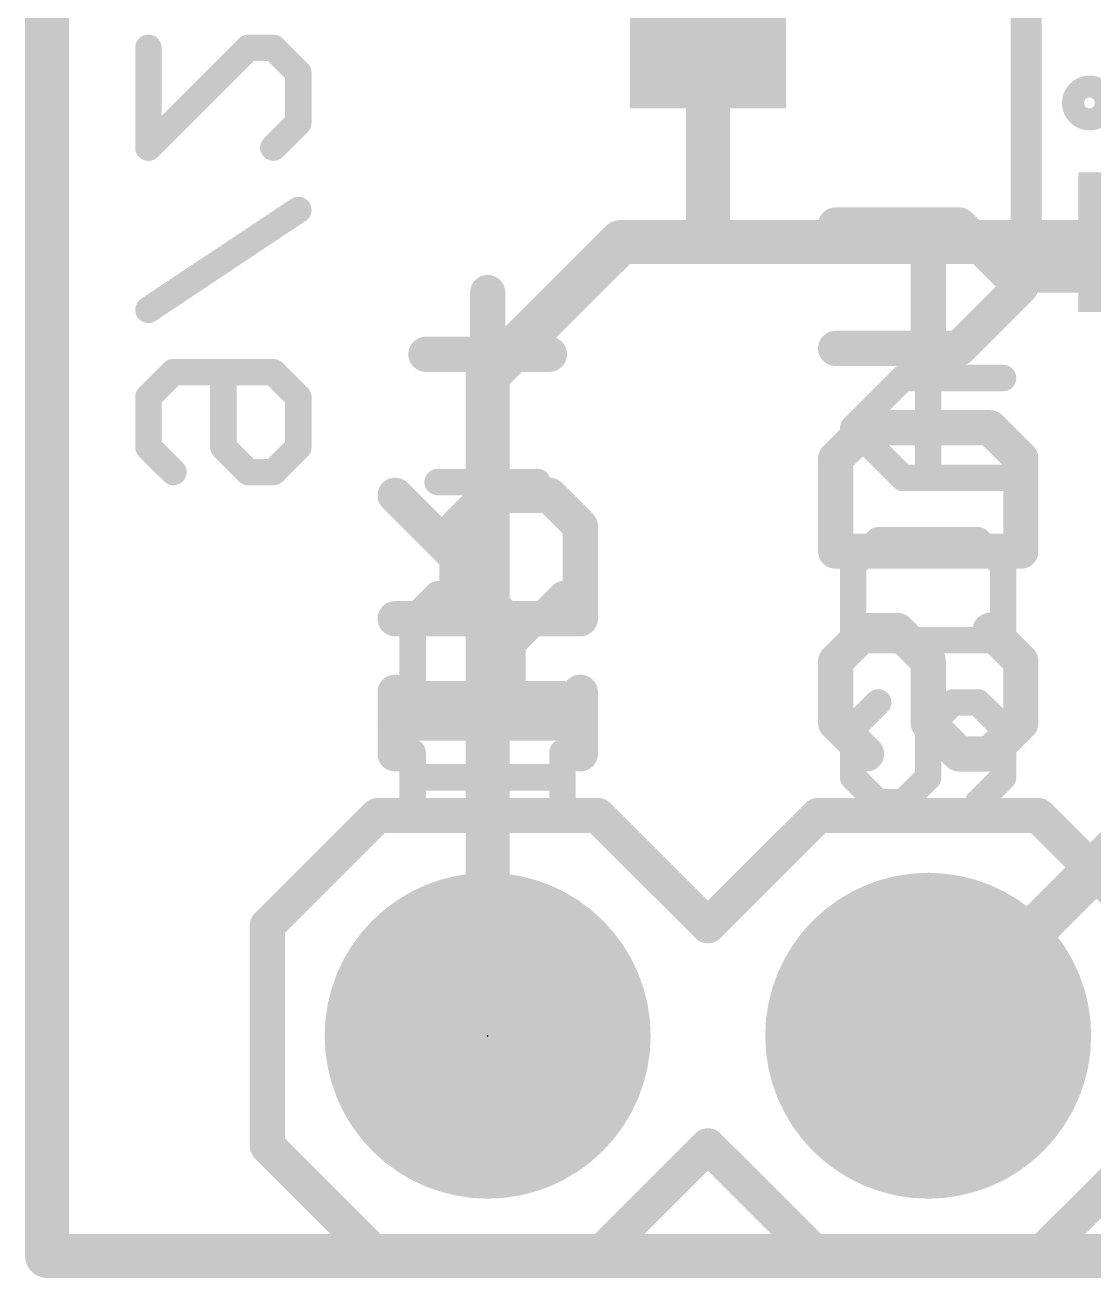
# Model space of a CAD drawing. Extents: x -8.9 to 15.4, y -3.8 to 15.4.
# Drawn here: x -0.13 to 6.04, y -0.13 to 7.1 of the extents above; entities that cross this region are included whole.
import ezdxf

# ---------------------------------------------------------------- set-up
doc = ezdxf.new("R2010")
doc.units = 0
for name, color, linetype in [('1', 12, 'CONTINUOUS'), ('16', 132, 'CONTINUOUS'), ('17', 110, 'CONTINUOUS'), ('20', 53, 'CONTINUOUS'), ('21', 41, 'CONTINUOUS'), ('22', 40, 'CONTINUOUS'), ('24', 53, 'CONTINUOUS'), ('51', 53, 'CONTINUOUS')]:
    doc.layers.add(name, color=color, linetype=linetype)

# ---------------------------------------------------------------- blocks, each defined once
blk = doc.blocks.new('RECT')
blk.add_solid([(-0.5, -0.5), (0.5, -0.5), (-0.5, 0.5), (0.5, 0.5)])
blk = doc.blocks.new('ROUNDP')
at = {"const_width": 0.5}
blk.add_lwpolyline([(0, -0.25, 1), (0, 0.25, 1), (0, -0.25)], format="xyb", dxfattribs=at)

msp = doc.modelspace()

# ---------------------------------------------------------------- linework, layer by layer
at = {"layer": '1', "const_width": 0.254}
for points in [[(0, 0), (0, 15.24)], [(3.81, 5.8475), (3.81, 6.97)], [(2.54, 5.08), (3.3075, 5.8475)], [(3.3075, 5.8475), (3.81, 5.8475)], [(3.81, 5.8475), (6.12, 5.8475)], [(2.54, 1.27), (2.54, 5.08)], [(5.08, 1.27), (7.112, 3.302)], [(15.24, 0), (0, 0)]]:
    msp.add_lwpolyline(points, dxfattribs=at)
at = {"layer": '1', "const_width": 0.127}
for points in [[(3.8735, 6.97, 1), (3.7465, 6.97)], [(3.3075, 5.911, 1), (3.3075, 5.784)], [(3.3524, 5.8026, 1), (3.2626, 5.8924)], [(3.81, 5.911, 1), (3.81, 5.784)], [(3.81, 5.784, 1), (3.81, 5.911)], [(3.7465, 5.8475, 1), (3.8735, 5.8475)], [(2.6035, 5.08, 1), (2.4765, 5.08)], [(2.4951, 5.1249, 1), (2.5849, 5.0351)], [(5.0351, 1.3149, 1), (5.1249, 1.2251)], [(2.4765, 1.27, 1), (2.6035, 1.27)], [(0, 0.0635, 1), (0, -0.0635)], [(-0.0635, 0, 1), (0.0635, 0)]]:
    msp.add_lwpolyline(points, format="xyb", dxfattribs=at)
at = {"layer": '16'}
for points, const_width in [([(0, 0), (0, 15.24)], 0.254), ([(0.5842, 6.9685), (0.5842, 6.3922)], 0.1524), ([(0.5842, 6.3922), (1.1604, 6.9685)], 0.1524), ([(1.1604, 6.9685), (1.3045, 6.9685)], 0.1524), ([(1.3045, 6.9685), (1.4485, 6.8244)], 0.1524), ([(1.4485, 6.8244), (1.4485, 6.5363)], 0.1524), ([(1.4485, 6.5363), (1.3045, 6.3922)], 0.1524), ([(0.5842, 5.4567), (1.4485, 6.0329)], 0.1524), ([(0.5842, 4.9534), (0.7283, 5.0974)], 0.1524), ([(0.7283, 5.0974), (1.3045, 5.0974)], 0.1524), ([(1.0164, 4.6653), (1.0164, 5.0974)], 0.1524), ([(1.3045, 5.0974), (1.4485, 4.9534)], 0.1524), ([(0.5842, 4.6653), (0.5842, 4.9534)], 0.1524), ([(1.4485, 4.9534), (1.4485, 4.6653)], 0.1524), ([(0.7283, 4.5212), (0.5842, 4.6653)], 0.1524), ([(1.1604, 4.5212), (1.0164, 4.6653)], 0.1524), ([(1.4485, 4.6653), (1.3045, 4.5212)], 0.1524), ([(1.3045, 4.5212), (1.1604, 4.5212)], 0.1524), ([(15.24, 0), (0, 0)], 0.254)]:
    msp.add_lwpolyline(points, dxfattribs=dict(at, const_width=const_width))
for points, const_width in [([(0.6223, 6.9685, 1), (0.5461, 6.9685)], 0.0762), ([(1.1604, 7.0066, 1), (1.1604, 6.9304)], 0.0762), ([(1.1874, 6.9415, 1), (1.1335, 6.9954)], 0.0762), ([(1.3314, 6.9954, 1), (1.2775, 6.9415)], 0.0762), ([(1.3045, 6.9304, 1), (1.3045, 7.0066)], 0.0762), ([(1.4866, 6.8244, 1), (1.4104, 6.8244)], 0.0762), ([(1.4216, 6.7975, 1), (1.4755, 6.8513)], 0.0762), ([(1.4755, 6.5094, 1), (1.4216, 6.5632)], 0.0762), ([(1.4104, 6.5363, 1), (1.4866, 6.5363)], 0.0762), ([(0.5573, 6.4192, 1), (0.6111, 6.3653)], 0.0762), ([(1.2775, 6.4192, 1), (1.3314, 6.3653)], 0.0762), ([(0.5461, 6.3922, 1), (0.6223, 6.3922)], 0.0762), ([(1.4697, 6.0012, 1), (1.4274, 6.0646)], 0.0762), ([(0.5631, 5.4884, 1), (0.6053, 5.425)], 0.0762), ([(0.7283, 5.1355, 1), (0.7283, 5.0593)], 0.0762), ([(0.7552, 5.0705, 1), (0.7013, 5.1244)], 0.0762), ([(1.0545, 5.0974, 1), (0.9783, 5.0974)], 0.0762), ([(1.3314, 5.1244, 1), (1.2775, 5.0705)], 0.0762), ([(1.3045, 5.0593, 1), (1.3045, 5.1355)], 0.0762), ([(0.6223, 4.9534, 1), (0.5461, 4.9534)], 0.0762), ([(0.5573, 4.9803, 1), (0.6111, 4.9264)], 0.0762), ([(1.4866, 4.9534, 1), (1.4104, 4.9534)], 0.0762), ([(1.4216, 4.9264, 1), (1.4755, 4.9803)], 0.0762), ([(0.6111, 4.6922, 1), (0.5573, 4.6383)], 0.0762), ([(0.5461, 4.6653, 1), (0.6223, 4.6653)], 0.0762), ([(1.0433, 4.6922, 1), (0.9894, 4.6383)], 0.0762), ([(0.9783, 4.6653, 1), (1.0545, 4.6653)], 0.0762), ([(1.4104, 4.6653, 1), (1.4866, 4.6653)], 0.0762), ([(1.4755, 4.6383, 1), (1.4216, 4.6922)], 0.0762), ([(0.7013, 4.4943, 1), (0.7552, 4.5481)], 0.0762), ([(1.1604, 4.5593, 1), (1.1604, 4.4831)], 0.0762), ([(1.1335, 4.4943, 1), (1.1874, 4.5481)], 0.0762), ([(1.2775, 4.5481, 1), (1.3314, 4.4943)], 0.0762), ([(1.3045, 4.4831, 1), (1.3045, 4.5593)], 0.0762), ([(0, 0.0635, 1), (0, -0.0635)], 0.127), ([(-0.0635, 0, 1), (0.0635, 0)], 0.127)]:
    msp.add_lwpolyline(points, format="xyb", dxfattribs=dict(at, const_width=const_width))
at = {"layer": '20', "const_width": 0.2032}
for points in [[(0, 0), (0, 15.24)], [(15.24, 0), (0, 0)]]:
    msp.add_lwpolyline(points, dxfattribs=at)
at = {"layer": '20', "const_width": 0.1016}
for points in [[(0, 0.0508, 1), (0, -0.0508)], [(-0.0508, 0, 1), (0.0508, 0)]]:
    msp.add_lwpolyline(points, format="xyb", dxfattribs=at)
at = {"layer": '21'}
for points, const_width in [([(5.645, 5.645), (5.645, 6.895)], 0.1778), ([(4.6475, 4.7754), (4.9356, 5.0635)], 0.1524), ([(4.9356, 5.0635), (5.5118, 5.0635)], 0.1524), ([(5.0796, 4.4872), (5.0796, 5.0635)], 0.1524), ([(4.9356, 4.4872), (4.6475, 4.7754)], 0.1524), ([(2.5396, 4.1754), (2.5396, 4.7516)], 0.1524), ([(5.5118, 4.4872), (4.9356, 4.4872)], 0.1524), ([(2.2515, 4.4635), (2.8277, 4.4635)], 0.1524), ([(4.7915, 4.1279), (4.6475, 3.9839)], 0.1524), ([(5.3677, 4.1279), (4.7915, 4.1279)], 0.1524), ([(5.5118, 3.9839), (5.3677, 4.1279)], 0.1524), ([(4.6475, 3.9839), (4.6475, 3.5517)], 0.1524), ([(5.5118, 3.5517), (5.5118, 3.9839)], 0.1524), ([(2.1075, 3.672), (2.2515, 3.8161)], 0.1524), ([(2.2515, 3.8161), (2.5396, 3.8161)], 0.1524), ([(2.5396, 3.8161), (2.6837, 3.672)], 0.1524), ([(2.6837, 3.528), (2.9718, 3.8161)], 0.1524), ([(2.1075, 3.2399), (2.1075, 3.672)], 0.1524), ([(2.6837, 3.672), (2.6837, 3.2399)], 0.1524), ([(4.6475, 3.5517), (5.5118, 3.5517)], 0.1524), ([(2.9718, 3.2399), (2.1075, 3.2399)], 0.1524), ([(4.7915, 3.1924), (4.6475, 3.0484)], 0.1524), ([(5.0796, 3.0484), (5.2237, 3.1924)], 0.1524), ([(5.2237, 3.1924), (5.3677, 3.1924)], 0.1524), ([(5.3677, 3.1924), (5.5118, 3.0484)], 0.1524), ([(4.6475, 3.0484), (4.6475, 2.7603)], 0.1524), ([(5.0796, 2.7603), (5.0796, 3.0484)], 0.1524), ([(5.5118, 3.0484), (5.5118, 2.7603)], 0.1524), ([(2.1075, 2.6162), (2.1075, 2.9043)], 0.1524), ([(2.9718, 2.6162), (2.9718, 2.9043)], 0.1524), ([(2.9718, 2.7603), (2.1075, 2.7603)], 0.1524), ([(4.6475, 2.7603), (4.7915, 2.6162)], 0.1524), ([(4.9356, 2.6162), (5.0796, 2.7603)], 0.1524), ([(5.5118, 2.7603), (5.3677, 2.6162)], 0.1524), ([(4.7915, 2.6162), (4.9356, 2.6162)], 0.1524)]:
    msp.add_lwpolyline(points, dxfattribs=dict(at, const_width=const_width))
for points, const_width in [([(5.6895, 6.895, 1), (5.6006, 6.895)], 0.0889), ([(6.01, 6.5552, 1), (6.01, 6.7448, 1), (6.01, 6.5552)], 0.127), ([(5.6006, 5.645, 1), (5.6895, 5.645)], 0.0889), ([(4.9356, 5.1016, 1), (4.9356, 5.0254)], 0.0762), ([(4.9625, 5.0365, 1), (4.9086, 5.0904)], 0.0762), ([(5.1177, 5.0635, 1), (5.0415, 5.0635)], 0.0762), ([(5.5118, 5.0254, 1), (5.5118, 5.1016)], 0.0762), ([(4.6744, 4.8023, 1), (4.6205, 4.7484)], 0.0762), ([(2.5777, 4.7516, 1), (2.5015, 4.7516)], 0.0762), ([(4.6205, 4.8023, 1), (4.6744, 4.7484)], 0.0762), ([(4.9356, 4.5253, 1), (4.9356, 4.4491)], 0.0762), ([(5.5118, 4.4491, 1), (5.5118, 4.5253)], 0.0762), ([(2.2515, 4.5016, 1), (2.2515, 4.4254)], 0.0762), ([(2.8277, 4.4254, 1), (2.8277, 4.5016)], 0.0762), ([(4.9086, 4.4603, 1), (4.9625, 4.5142)], 0.0762), ([(5.0415, 4.4872, 1), (5.1177, 4.4872)], 0.0762), ([(2.5015, 4.1754, 1), (2.5777, 4.1754)], 0.0762), ([(4.7915, 4.166, 1), (4.7915, 4.0898)], 0.0762), ([(4.8185, 4.101, 1), (4.7646, 4.1549)], 0.0762), ([(5.3947, 4.1549, 1), (5.3408, 4.101)], 0.0762), ([(5.3677, 4.0898, 1), (5.3677, 4.166)], 0.0762), ([(4.6205, 4.0108, 1), (4.6744, 3.9569)], 0.0762), ([(4.6856, 3.9839, 1), (4.6094, 3.9839)], 0.0762), ([(5.5499, 3.9839, 1), (5.4737, 3.9839)], 0.0762), ([(5.4849, 3.9569, 1), (5.5387, 4.0108)], 0.0762), ([(2.2515, 3.8542, 1), (2.2515, 3.778)], 0.0762), ([(2.2785, 3.7892, 1), (2.2246, 3.843)], 0.0762), ([(2.5666, 3.843, 1), (2.5127, 3.7892)], 0.0762), ([(2.5396, 3.778, 1), (2.5396, 3.8542)], 0.0762), ([(2.9987, 3.7892, 1), (2.9449, 3.843)], 0.0762), ([(2.0805, 3.699, 1), (2.1344, 3.6451)], 0.0762), ([(2.1456, 3.672, 1), (2.0694, 3.672)], 0.0762), ([(2.7218, 3.672, 1), (2.6456, 3.672)], 0.0762), ([(2.6567, 3.6451, 1), (2.7106, 3.699)], 0.0762), ([(4.6475, 3.5898, 1), (4.6475, 3.5136)], 0.0762), ([(5.5118, 3.5136, 1), (5.5118, 3.5898)], 0.0762), ([(2.6567, 3.5549, 1), (2.7106, 3.501)], 0.0762), ([(4.6094, 3.5517, 1), (4.6856, 3.5517)], 0.0762), ([(5.4737, 3.5517, 1), (5.5499, 3.5517)], 0.0762), ([(2.1075, 3.278, 1), (2.1075, 3.2018)], 0.0762), ([(2.0694, 3.2399, 1), (2.1456, 3.2399)], 0.0762), ([(2.6456, 3.2399, 1), (2.7218, 3.2399)], 0.0762), ([(2.9718, 3.2018, 1), (2.9718, 3.278)], 0.0762), ([(4.8185, 3.1655, 1), (4.7646, 3.2194)], 0.0762), ([(5.2237, 3.2305, 1), (5.2237, 3.1543)], 0.0762), ([(5.2506, 3.1655, 1), (5.1967, 3.2194)], 0.0762), ([(5.3947, 3.2194, 1), (5.3408, 3.1655)], 0.0762), ([(5.3677, 3.1543, 1), (5.3677, 3.2305)], 0.0762), ([(4.6205, 3.0753, 1), (4.6744, 3.0214)], 0.0762), ([(4.6856, 3.0484, 1), (4.6094, 3.0484)], 0.0762), ([(5.1177, 3.0484, 1), (5.0415, 3.0484)], 0.0762), ([(5.0527, 3.0753, 1), (5.1066, 3.0214)], 0.0762), ([(5.5499, 3.0484, 1), (5.4737, 3.0484)], 0.0762), ([(5.4849, 3.0214, 1), (5.5387, 3.0753)], 0.0762), ([(2.1456, 2.9043, 1), (2.0694, 2.9043)], 0.0762), ([(3.0099, 2.9043, 1), (2.9337, 2.9043)], 0.0762), ([(2.1075, 2.7984, 1), (2.1075, 2.7222)], 0.0762), ([(2.9718, 2.7222, 1), (2.9718, 2.7984)], 0.0762), ([(4.6744, 2.7872, 1), (4.6205, 2.7333)], 0.0762), ([(5.1066, 2.7333, 1), (5.0527, 2.7872)], 0.0762), ([(5.5387, 2.7333, 1), (5.4849, 2.7872)], 0.0762), ([(4.6094, 2.7603, 1), (4.6856, 2.7603)], 0.0762), ([(5.0415, 2.7603, 1), (5.1177, 2.7603)], 0.0762), ([(5.4737, 2.7603, 1), (5.5499, 2.7603)], 0.0762), ([(4.7915, 2.6543, 1), (4.7915, 2.5781)], 0.0762), ([(4.7646, 2.5893, 1), (4.8185, 2.6431)], 0.0762), ([(4.9086, 2.6431, 1), (4.9625, 2.5893)], 0.0762), ([(4.9356, 2.5781, 1), (4.9356, 2.6543)], 0.0762), ([(5.3408, 2.6431, 1), (5.3947, 2.5893)], 0.0762), ([(2.0694, 2.6162, 1), (2.1456, 2.6162)], 0.0762), ([(2.9337, 2.6162, 1), (3.0099, 2.6162)], 0.0762)]:
    msp.add_lwpolyline(points, format="xyb", dxfattribs=dict(at, const_width=const_width))
at = {"layer": '22', "const_width": 0.2032}
for points in [[(5.2584, 5.9462), (4.5466, 5.9462)], [(5.0805, 5.2344), (5.0805, 5.9462)], [(5.6143, 5.5903), (5.2584, 5.9462)], [(2.5405, 4.8446), (2.5405, 5.5564)], [(5.2584, 5.2344), (5.6143, 5.5903)], [(2.8964, 5.2005), (2.1846, 5.2005)], [(4.5466, 5.2344), (5.2584, 5.2344)], [(4.5466, 4.5989), (4.7245, 4.7768)], [(4.7245, 4.7768), (5.4364, 4.7768)], [(5.4364, 4.7768), (5.6143, 4.5989)], [(4.5466, 4.065), (4.5466, 4.5989)], [(5.6143, 4.5989), (5.6143, 4.065)], [(2.3625, 4.0311), (2.0066, 4.387)], [(2.5405, 4.387), (2.3625, 4.2091)], [(2.8964, 4.387), (2.5405, 4.387)], [(3.0743, 4.2091), (2.8964, 4.387)], [(2.3625, 4.2091), (2.3625, 3.6752)], [(3.0743, 3.6752), (3.0743, 4.2091)], [(5.6143, 4.065), (4.5466, 4.065)], [(2.0066, 3.6752), (3.0743, 3.6752)], [(4.7245, 3.6074), (4.5466, 3.4295)], [(4.9025, 3.6074), (4.7245, 3.6074)], [(5.0805, 3.4295), (4.9025, 3.6074)], [(5.4364, 3.6074), (5.6143, 3.4295)], [(4.5466, 3.4295), (4.5466, 3.0736)], [(5.0805, 3.0736), (5.0805, 3.4295)], [(5.6143, 3.4295), (5.6143, 3.0736)], [(2.0066, 2.8956), (2.0066, 3.2515)], [(3.0743, 2.8956), (3.0743, 3.2515)], [(2.0066, 3.0736), (3.0743, 3.0736)], [(4.5466, 3.0736), (4.7245, 2.8956)], [(5.2584, 2.8956), (5.0805, 3.0736)], [(5.6143, 3.0736), (5.4364, 2.8956)], [(5.4364, 2.8956), (5.2584, 2.8956)], [(1.27, 1.905), (1.905, 2.54)], [(3.175, 2.54), (1.905, 2.54)], [(3.81, 1.905), (3.175, 2.54)], [(4.445, 2.54), (3.81, 1.905)], [(5.715, 2.54), (4.445, 2.54)], [(6.35, 1.905), (5.715, 2.54)], [(1.27, 0.635), (1.27, 1.905)], [(1.905, 0), (1.27, 0.635)], [(3.175, 0), (3.81, 0.635)], [(3.81, 0.635), (4.445, 0)], [(5.715, 0), (6.35, 0.635)], [(1.905, 0), (3.175, 0)], [(4.445, 0), (5.715, 0)]]:
    msp.add_lwpolyline(points, dxfattribs=at)
at = {"layer": '22', "const_width": 0.1016}
for points in [[(4.5466, 5.997, 1), (4.5466, 5.8954)], [(5.1313, 5.9462, 1), (5.0297, 5.9462)], [(5.2943, 5.9821, 1), (5.2225, 5.9103)], [(5.2584, 5.8954, 1), (5.2584, 5.997)], [(2.5913, 5.5564, 1), (2.4897, 5.5564)], [(5.6502, 5.5544, 1), (5.5784, 5.6262)], [(5.5784, 5.5544, 1), (5.6502, 5.6262)], [(2.1846, 5.2513, 1), (2.1846, 5.1497)], [(2.8964, 5.1497, 1), (2.8964, 5.2513)], [(4.5466, 5.2852, 1), (4.5466, 5.1836)], [(5.0297, 5.2344, 1), (5.1313, 5.2344)], [(5.2225, 5.2703, 1), (5.2943, 5.1985)], [(5.2584, 5.1836, 1), (5.2584, 5.2852)], [(2.4897, 4.8446, 1), (2.5913, 4.8446)], [(4.7245, 4.8276, 1), (4.7245, 4.726)], [(4.7605, 4.7409, 1), (4.6886, 4.8127)], [(5.4723, 4.8127, 1), (5.4004, 4.7409)], [(5.4364, 4.726, 1), (5.4364, 4.8276)], [(4.5974, 4.5989, 1), (4.4958, 4.5989)], [(5.6651, 4.5989, 1), (5.5635, 4.5989)], [(4.5107, 4.6348, 1), (4.5825, 4.5629)], [(5.5784, 4.5629, 1), (5.6502, 4.6348)], [(2.0425, 4.4229, 1), (1.9707, 4.3511)], [(2.5405, 4.4378, 1), (2.5405, 4.3362)], [(2.5764, 4.3511, 1), (2.5045, 4.4229)], [(2.9323, 4.4229, 1), (2.8604, 4.3511)], [(2.8964, 4.3362, 1), (2.8964, 4.4378)], [(2.4133, 4.2091, 1), (2.3117, 4.2091)], [(2.3266, 4.245, 1), (2.3984, 4.1731)], [(3.1251, 4.2091, 1), (3.0235, 4.2091)], [(3.0384, 4.1731, 1), (3.1102, 4.245)], [(4.5466, 4.1158, 1), (4.5466, 4.0142)], [(5.6143, 4.0142, 1), (5.6143, 4.1158)], [(2.3266, 3.9952, 1), (2.3984, 4.067)], [(4.4958, 4.065, 1), (4.5974, 4.065)], [(5.5635, 4.065, 1), (5.6651, 4.065)], [(2.0066, 3.726, 1), (2.0066, 3.6244)], [(3.0743, 3.6244, 1), (3.0743, 3.726)], [(2.3117, 3.6752, 1), (2.4133, 3.6752)], [(3.0235, 3.6752, 1), (3.1251, 3.6752)], [(4.7245, 3.6582, 1), (4.7245, 3.5566)], [(4.7605, 3.5715, 1), (4.6886, 3.6433)], [(4.9384, 3.6433, 1), (4.8666, 3.5715)], [(4.9025, 3.5566, 1), (4.9025, 3.6582)], [(5.4723, 3.6433, 1), (5.4004, 3.5715)], [(4.5974, 3.4295, 1), (4.4958, 3.4295)], [(4.5107, 3.4654, 1), (4.5825, 3.3935)], [(5.1313, 3.4295, 1), (5.0297, 3.4295)], [(5.0445, 3.3935, 1), (5.1164, 3.4654)], [(5.6651, 3.4295, 1), (5.5635, 3.4295)], [(5.5784, 3.3935, 1), (5.6502, 3.4654)], [(2.0574, 3.2515, 1), (1.9558, 3.2515)], [(3.1251, 3.2515, 1), (3.0235, 3.2515)], [(2.0066, 3.1244, 1), (2.0066, 3.0227)], [(3.0743, 3.0227, 1), (3.0743, 3.1244)], [(4.5825, 3.1095, 1), (4.5107, 3.0376)], [(4.4958, 3.0736, 1), (4.5974, 3.0736)], [(5.1164, 3.1095, 1), (5.0445, 3.0376)], [(5.0297, 3.0736, 1), (5.1313, 3.0736)], [(5.5635, 3.0736, 1), (5.6651, 3.0736)], [(5.6502, 3.0376, 1), (5.5784, 3.1095)], [(4.6886, 2.8597, 1), (4.7605, 2.9315)], [(5.2584, 2.9464, 1), (5.2584, 2.8448)], [(5.2225, 2.8597, 1), (5.2943, 2.9315)], [(5.4004, 2.9315, 1), (5.4723, 2.8597)], [(5.4364, 2.8448, 1), (5.4364, 2.9464)], [(1.9558, 2.8956, 1), (2.0574, 2.8956)], [(3.0235, 2.8956, 1), (3.1251, 2.8956)], [(1.905, 2.5908, 1), (1.905, 2.4892)], [(1.9409, 2.5041, 1), (1.8691, 2.5759)], [(3.2109, 2.5759, 1), (3.1391, 2.5041)], [(3.175, 2.4892, 1), (3.175, 2.5908)], [(4.445, 2.5908, 1), (4.445, 2.4892)], [(4.4809, 2.5041, 1), (4.4091, 2.5759)], [(5.7509, 2.5759, 1), (5.6791, 2.5041)], [(5.715, 2.4892, 1), (5.715, 2.5908)], [(1.3208, 1.905, 1), (1.2192, 1.905)], [(1.2341, 1.9409, 1), (1.3059, 1.8691)], [(3.7741, 1.9409, 1), (3.8459, 1.8691)], [(3.7741, 1.8691, 1), (3.8459, 1.9409)], [(1.3059, 0.6709, 1), (1.2341, 0.5991)], [(3.8459, 0.6709, 1), (3.7741, 0.5991)], [(3.8459, 0.5991, 1), (3.7741, 0.6709)], [(1.2192, 0.635, 1), (1.3208, 0.635)], [(1.905, 0.0508, 1), (1.905, -0.0508)], [(1.8691, -0.0359, 1), (1.9409, 0.0359)], [(3.1391, 0.0359, 1), (3.2109, -0.0359)], [(3.175, -0.0508, 1), (3.175, 0.0508)], [(4.445, 0.0508, 1), (4.445, -0.0508)], [(4.4091, -0.0359, 1), (4.4809, 0.0359)], [(5.6791, 0.0359, 1), (5.7509, -0.0359)], [(5.715, -0.0508, 1), (5.715, 0.0508)]]:
    msp.add_lwpolyline(points, format="xyb", dxfattribs=at)
at = {"layer": '24'}
msp.add_point((2.54, 1.27), dxfattribs=at)
at = {"layer": '51', "const_width": 0.1778}
for points in [[(5.645, 5.645), (5.645, 9.595)], [(9.595, 5.645), (5.645, 5.645)]]:
    msp.add_lwpolyline(points, dxfattribs=at)
at = {"layer": '51', "const_width": 0.0889}
for points in [[(5.645, 5.6895, 1), (5.645, 5.6006)], [(5.6006, 5.645, 1), (5.6895, 5.645)]]:
    msp.add_lwpolyline(points, format="xyb", dxfattribs=at)

# ---------------------------------------------------------------- block references
at = {"layer": '1'}
for p, xscale, yscale, rotation in [((3.81, 6.97), 0.7, 0.9, 90), ((6.12, 5.8475), 0.35, 0.805, 180)]:
    msp.add_blockref('RECT', p, dxfattribs=dict(at, xscale=xscale, yscale=yscale, rotation=rotation))
at = {"layer": '17', "xscale": 1.8796, "yscale": 1.8796, "rotation": 270}
for p in [(2.54, 1.27), (2.54, 1.27), (5.08, 1.27), (5.08, 1.27)]:
    msp.add_blockref('ROUNDP', p, dxfattribs=at)
at = {"layer": '51', "xscale": 0.3, "yscale": 0.5999, "rotation": 90}
msp.add_blockref('RECT', (3.8149, 7.216), dxfattribs=at)

doc.saveas('drawing.dxf')
